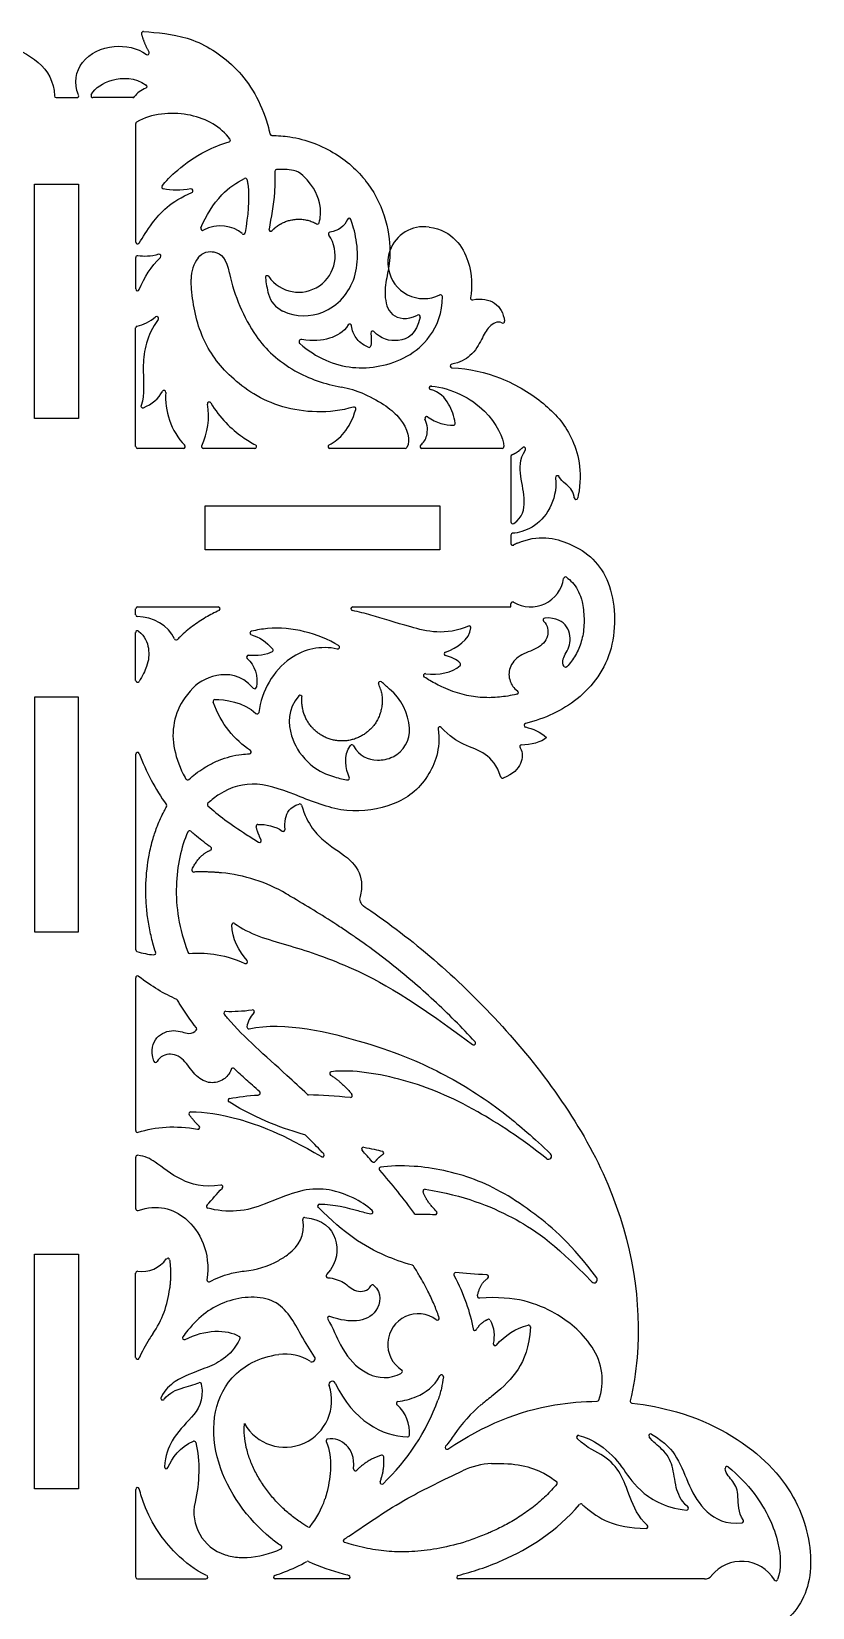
# Model space of a CAD drawing. Header units: millimetres. Extents: x -254 to 403, y -359 to 324.
# Drawn here: x 147.7 to 254.2, y -70.2 to 144.8 of the extents above; entities that cross this region are included whole.
import ezdxf

# ---------------------------------------------------------------- set-up
doc = ezdxf.new("R2010")
doc.units = ezdxf.units.MM
doc.header["$MEASUREMENT"] = 0
doc.layers.add('Layer 03', color=5, linetype='Continuous')

msp = doc.modelspace()

# ---------------------------------------------------------------- linework, layer by layer
at = {"layer": 'Layer 03'}
for p, q in [((151.04, 135.81), (153.87, 135.81)), ((161.51, 135.81), (156.04, 135.81)), ((161.88, 132.25), (161.88, 116.1)), ((148.07, 92), (148.07, 124)), ((148.07, 124), (154.07, 124)), ((154.07, 124), (154.07, 92)), ((161.88, 113.98), (161.88, 109.7)), ((161.88, 88.19), (161.88, 104.38)), ((202.2, 96.46), (202.22, 96.45)), ((154.07, 92), (148.07, 92)), ((168.39, 87.94), (162.13, 87.94)), ((178.13, 87.94), (171.11, 87.94)), ((198.66, 87.94), (188.39, 87.94)), ((211.89, 87.94), (200.93, 87.94)), ((213.09, 86.83), (213.09, 77.92)), ((171.38, 80.12), (203.38, 80.12)), ((171.38, 74.12), (171.38, 80.12)), ((203.38, 80.12), (203.38, 74.12)), ((221.73, 81.2), (221.71, 81.36)), ((222.29, 81.54), (222.22, 81.18)), ((213.09, 76.12), (213.09, 74.97)), ((203.38, 74.12), (171.38, 74.12)), ((213.09, 66.31), (213.09, 66.73)), ((161.88, 65.24), (161.88, 66.06)), ((162.13, 66.31), (173.15, 66.31)), ((191.51, 66.31), (213.09, 66.31)), ((161.88, 56.27), (161.88, 62.81)), ((154.07, 54), (148.07, 54)), ((148.07, 54), (148.07, 22)), ((154.07, 22), (154.07, 54)), ((191.6, 47.39), (191.61, 47.37)), ((161.88, 46.22), (161.88, 19.54)), ((148.07, 22), (154.07, 22)), ((161.88, 15.72), (161.88, -5.13)), ((161.88, -8.76), (161.88, -15.8)), ((148.07, -54), (148.07, -22)), ((148.07, -22), (154.07, -22)), ((154.07, -22), (154.07, -54)), ((161.88, -36.09), (161.88, -24.58)), ((154.07, -54), (148.07, -54)), ((161.88, -54.08), (161.88, -66.06)), ((162.13, -66.31), (171.47, -66.31)), ((190.91, -66.31), (180.94, -66.31)), ((239.52, -66.31), (205.94, -66.31))]:
    msp.add_line(p, q, dxfattribs=at)
for centre, radius, start, end in [((162.94, 144.57), 0.249, 85.0626, 194.6772), ((163.49, 141.89), 0.249, 233.3348, 28.4978), ((151.04, 136.05), 0.249, 181.0628, 270), ((153.87, 136.05), 0.249, 270, 24.7272), ((156.04, 136.05), 0.249, 150.4649, 270), ((161.51, 136.05), 0.249, 270, 331.851), ((163.19, 137.32), 0.249, 288.6894, 54.9835), ((162.13, 132.25), 0.249, 120.3821, 180), ((174.56, 129.99), 0.249, 286.1335, 37.7539), ((180.46, 130.87), 0.249, 192.6918, 270.2754), ((176.85, 124.54), 0.249, 9.8577, 116.2104), ((181.11, 125.74), 0.249, 94.063, 182.1075), ((182.94, 123.37), 2.53, 45.723, 78.9823), ((165.69, 123.58), 0.249, 145.4354, 257.5805), ((169.44, 123.09), 0.249, 293.3004, 99.7546), ((186.68, 118.8), 0.249, 240.8029, 343.4746), ((191.01, 119.1), 0.249, 20.8898, 159.0044), ((171.01, 117.93), 0.249, 157.2721, 299.3833), ((176.57, 117.42), 0.249, 227.063, 350.8662), ((184.13, 114.23), 4.98, 214.7355, 34.4433), ((180.32, 117.82), 0.249, 169.598, 316.7202), ((188.44, 117.19), 0.249, 99.6684, 214.4433), ((201.21, 113.28), 4.91, 81.6553, 160.6734), ((162.13, 116.1), 0.249, 180, 325.0243), ((162.13, 113.98), 0.249, 79.1601, 180), ((165.08, 114.18), 0.249, 314.1597, 106.4701), ((201.21, 113.28), 4.91, 160.6734, 189.8163), ((174.18, 111.11), 4.72, 142.8719, 180.7801), ((201.21, 113.28), 4.91, 189.8163, 296.207), ((162.13, 109.7), 0.249, 180, 337.3997), ((198.47, 116.98), 24.35, 192.2894, 214.2281), ((179.83, 111.26), 0.249, 34.7355, 186.3416), ((183.5, 109.95), 3.62, 195.1349, 244.3408), ((203.49, 108.65), 0.249, 0.4143, 116.207), ((207.82, 108.43), 0.249, 170.9122, 284.9709), ((164.75, 105.68), 0.249, 324.1952, 129.6761), ((200.46, 105.91), 0.249, 347.6909, 117.8521), ((162.13, 104.38), 0.249, 102.5078, 180), ((191.1, 104.66), 0.249, 4.9807, 147.2184), ((194.22, 103.71), 0.249, 41.9626, 187.5287), ((211.97, 105.27), 0.249, 240.3071, 8.3), ((184.49, 102.48), 0.319, 80.1169, 229.0974), ((193.72, 101.97), 0.249, 246.4363, 350.7716), ((205.06, 99.19), 0.249, 100.5623, 267.5714), ((165.75, 95.61), 0.249, 354.8208, 151.925), ((187.59, 83.13), 13.38, 66.127, 79.8001), ((202.17, 96.21), 0.249, 84.5751, 256.0076), ((162.84, 93.72), 0.249, 158.2832, 291.6922), ((171.91, 94.03), 0.249, 31.0572, 190.9039), ((191.69, 93.34), 0.249, 343.6523, 106.2179), ((201.59, 92.03), 0.249, 55.2054, 206.6354), ((205.25, 91.35), 0.249, 273.4451, 10.5133), ((162.13, 88.19), 0.249, 180, 270), ((168.39, 88.19), 0.249, 270, 44.6273), ((171.11, 88.19), 0.249, 153.6121, 270), ((178.13, 88.19), 0.249, 270, 63.504), ((188.39, 88.19), 0.249, 117.6934, 270), ((200.93, 88.19), 0.249, 131.484, 270), ((211.89, 88.19), 0.249, 270, 3.0913), ((198.66, 88.19), 0.249, 270, 330.3671), ((213.34, 86.83), 0.249, 112.5462, 180), ((214.85, 87.86), 0.249, 327.9101, 135.0589), ((219.44, 83.97), 0.249, 29.4105, 185.68), ((221.97, 81.23), 0.249, 186.6325, 349.3302), ((213.34, 77.92), 0.249, 180, 302.2102), ((213.34, 76.12), 0.249, 92.5281, 180), ((213.34, 74.97), 0.249, 180, 300.7776), ((215.79, 70.85), 4.54, 113.2927, 120.7776), ((215.79, 70.85), 4.54, 239.2224, 351.6843), ((220.54, 70.16), 0.249, 53.634, 171.6843), ((213.34, 66.73), 0.249, 59.2224, 180), ((162.13, 66.06), 0.249, 90, 180), ((162.13, 65.24), 0.249, 180, 268.9709), ((173.15, 66.06), 0.249, 294.5748, 90), ((191.51, 66.06), 0.249, 90, 257.967), ((217.72, 64.55), 0.249, 93.0096, 226.6793), ((162.13, 62.81), 0.249, 52.5663, 180), ((177.73, 62.75), 0.249, 103.8926, 254.2861), ((207.39, 63.47), 0.249, 353.8738, 113.8645), ((167.4, 62.05), 0.249, 202.7133, 315.7024), ((180.4, 60.4), 0.249, 300.261, 40.6587), ((187.66, 52.79), 7.97, 77.4369, 125.5503), ((189.45, 60.82), 0.249, 257.4369, 58.9426), ((177.26, 59.46), 0.249, 85.5786, 229.2367), ((189.09, 50.79), 10.44, 125.5503, 173.7836), ((204.23, 59.92), 0.249, 108.4607, 255.7075), ((205.98, 58.48), 0.249, 313.0125, 43.032), ((220.56, 58.33), 0.249, 211.678, 317.7219), ((162.13, 56.27), 0.249, 180, 327.9928), ((195.27, 55.91), 0.249, 47.2599, 202.2371), ((201.41, 56.96), 0.249, 83.5481, 236.8936), ((176, 48.76), 9.03, 145.2637, 192.0418), ((178.11, 55.4), 0.249, 220.9642, 349.2614), ((184.34, 54.02), 0.249, 354.814, 139.6518), ((187.66, 52.79), 7.97, 16.6146, 22.2371), ((191.55, 49.24), 7.7, 3.9446, 49.5835), ((213.86, 54.65), 0.249, 283.3816, 56.3932), ((172.69, 53.42), 0.249, 93.413, 199.8525), ((178.47, 51.95), 0.249, 225.2589, 353.7836), ((195.21, 49.49), 4.04, 296.2967, 3.9446), ((203.39, 49.71), 0.249, 42.4345, 188.0521), ((215.13, 50.17), 0.249, 103.8702, 257.3874), ((191.39, 47.26), 0.249, 29.859, 142.2906), ((214.55, 47.23), 0.249, 90.2185, 214.5503), ((162.13, 46.22), 0.249, 21.0687, 180), ((193.27, 58.22), 33.13, 201.0687, 214.8319), ((177.4, 46.52), 0.249, 272.024, 56.5005), ((190.59, 50.33), 7.34, 224.7721, 250.9541), ((190.81, 42.96), 0.249, 261.4784, 26.1264), ((211.94, 43.18), 0.249, 196.7614, 292.2196), ((168.96, 42.95), 0.249, 210.3381, 312.1032), ((165.88, 39.15), 0.249, 329.4803, 34.8319), ((171.92, 39.36), 0.249, 133.2314, 227.2354), ((184.28, 39.18), 0.249, 17.4, 106.5008), ((178.56, 36.39), 0.249, 92.7181, 195.0375), ((169.23, 35.52), 0.249, 48.5424, 155.7737), ((178.78, 34.44), 0.249, 238.679, 28.4298), ((182.03, 35.94), 0.249, 234.6373, 8.5188), ((171.98, 33.34), 0.249, 290.5975, 54.2026), ((169.79, 30.39), 0.249, 153.9198, 272.0057), ((171.62, 8.84), 21.28, 59.4875, 84.7153), ((193.61, 26.47), 1.16, 162.5214, 236.1156), ((175.24, 22.94), 0.249, 51.9828, 180.5512), ((162.13, 19.54), 0.249, 180, 251.2709), ((164.37, 19.1), 0.249, 265.4956, 17.9602), ((169.24, 19.29), 0.249, 201.0349, 273.6512), ((176.89, 17.9), 0.249, 246.2603, 39.6302), ((162.13, 15.72), 0.249, 52.5513, 180), ((167.38, 12.53), 0.249, 30.6555, 66.0186), ((174.18, 10.89), 0.249, 88.2531, 219.1122), ((177.83, 11.09), 0.249, 318.4935, 97.3177), ((169.97, 8.72), 0.249, 318.3372, 37.634), ((177.32, 9.01), 0.249, 174.3696, 281.9562), ((208.02, 6.81), 0.249, 233.3838, 42.7307), ((164.59, 4.41), 0.249, 197.1822, 330.8518), ((175.15, 3.14), 0.249, 46.9508, 161.5895), ((188.61, 2.65), 0.249, 96.5222, 237.5497), ((178.65, -0.03), 0.249, 273.4208, 47.9896), ((174.75, -1.02), 0.249, 102.0613, 238.5239), ((185.48, -0.01), 0.249, 226.3909, 267.7781), ((191.2, -0.36), 0.249, 265.5278, 38.9284), ((169.39, -2.82), 0.249, 90.1238, 215.9096), ((162.13, -5.13), 0.249, 180, 288.7551), ((170.37, -4.7), 0.249, 259.9819, 47.3544), ((184.92, -5.96), 0.249, 45.0382, 74.2264), ((162.13, -8.76), 0.249, 85.2085, 180), ((187.37, -8.48), 0.249, 239.4321, 43.616), ((192.96, -7.65), 0.249, 80.0475, 222.2197), ((195.48, -8.2), 0.249, 302.7513, 72.7814), ((218.21, -8.62), 0.429, 231.2028, 46.7864), ((194.35, -9.21), 0.249, 221.2826, 320.9667), ((195.35, -10.36), 0.249, 97.5222, 220.5857), ((173.54, -12.82), 0.249, 311.5946, 98.63), ((187.28, -23.64), 10.25, 47.6972, 65.2767), ((201.33, -13.39), 0.249, 80.5913, 198.6874), ((162.13, -15.8), 0.249, 180, 288.6486), ((171.79, -15.46), 0.249, 133.8421, 253.0887), ((184.92, -17.23), 0.249, 84.3997, 191.0811), ((186.95, -15.43), 0.249, 90.569, 225.5292), ((194.01, -16.24), 0.249, 258.24, 47.6972), ((200.11, -16.31), 0.249, 216.6276, 272.2393), ((202.77, -16.35), 0.249, 265.4803, 45.5923), ((162.72, -20.26), 4.11, 262.2023, 324.4216), ((166.27, -22.8), 0.249, 7.9201, 144.4216), ((175.49, -12.11), 12.26, 275.5936, 298.8533), ((199.58, -23.73), 0.249, 32.2105, 75.2039), ((162.13, -24.58), 0.249, 82.2023, 180), ((171.86, -25.53), 0.249, 171.9812, 297.0748), ((188.13, -24.96), 0.249, 138.7977, 265.5156), ((205.54, -24.75), 0.249, 84.1726, 207.405), ((209.81, -25.06), 0.249, 304.8695, 87.2918), ((224.45, -25.49), 0.429, 224.1135, 36.4542), ((152.86, -25.1), 13.76, 325.6354, 353.3706), ((194.2, -26.42), 0.249, 49.1064, 154.8011), ((208.77, -27.73), 0.249, 168.2677, 273.5598), ((188.31, -30.73), 0.249, 70.1319, 209.7576), ((200.44, -34.29), 4.16, 53.7462, 237.098), ((203.05, -30.74), 0.249, 233.7462, 17.546), ((208.17, -32.15), 0.249, 189.819, 328.5254), ((210.03, -31.12), 0.249, 33.6214, 115.2037), ((215.5, -31.92), 0.249, 356.3545, 102.9979), ((168.51, -33.41), 0.249, 143.5416, 296.7523), ((175.89, -33.44), 0.249, 333.2514, 58.2606), ((210.92, -34.22), 0.249, 168.6772, 318.6016), ((162.13, -36.09), 0.249, 180, 337.0261), ((182.26, -41.97), 6.36, 57.3354, 97.6182), ((185.93, -36.24), 0.449, 237.3354, 34.5256), ((217.54, -39.19), 8.01, 340.2264, 34.2063), ((198.05, -37.99), 0.249, 300.4005, 57.098), ((203.63, -38.71), 0.249, 352.5347, 151.1398), ((170.6, -39.76), 0.249, 9.7217, 115.7659), ((182.26, -41.97), 6.36, 209.6848, 18.6619), ((188.71, -39.79), 0.449, 25.7977, 198.6619), ((165.56, -41.64), 0.249, 152.7701, 319.6337), ((174.88, -31.53), 30.1, 313.6253, 339.8402), ((197.7, -42.36), 0.249, 97.8233, 231.2391), ((221.33, -57.31), 19.22, 129.7089, 146.2169), ((224.84, -41.82), 0.249, 270.5658, 340.2264), ((229.62, -42.06), 0.249, 166.6533, 263.5962), ((188.12, -47.46), 0.249, 99.2679, 201.4963), ((199.01, -46.69), 0.249, 268.4912, 357.9217), ((222.31, -46.98), 0.249, 79.3895, 226.2725), ((232.16, -46.76), 0.249, 58.7358, 215.9796), ((169.86, -47.76), 0.249, 13.713, 111.9686), ((195.48, -49.67), 0.249, 5.9689, 106.5902), ((204.35, -48.37), 0.249, 139.6786, 303.6222), ((166.06, -51.02), 0.249, 176.2807, 337.8559), ((191.88, -51.31), 0.249, 175.9002, 315.8543), ((210.94, -60.88), 10.33, 92.6208, 115.4979), ((242.58, -51.19), 0.249, 50.6878, 186.9269), ((195.48, -53.14), 0.249, 159.7679, 313.6253), ((219.17, -53.22), 0.249, 319.478, 52.5156), ((162.13, -54.08), 0.249, 15.0079, 180), ((175.9, -57.21), 6.07, 166.7579, 252.5854), ((177.07, -52.07), 11.15, 320.6652, 342.6594), ((222.65, -56.31), 0.249, 48.3573, 139.2968), ((237.07, -56.67), 0.249, 264.0287, 47.4134), ((185.51, -58.99), 0.249, 239.7829, 320.6652), ((231.53, -59.16), 0.249, 269.5422, 48.5873), ((244.6, -58.39), 0.249, 277.6737, 35.5599), ((177.07, -52.07), 11.15, 288.4431, 294.4466), ((181.58, -62), 0.249, 294.4466, 55.1639), ((190.46, -61.1), 0.249, 123.2655, 252.9128), ((185.38, -64.15), 0.249, 65.4676, 117.741), ((244.56, -69.14), 5.24, 31.1521, 141.0123), ((162.13, -66.06), 0.249, 180, 270), ((171.47, -66.06), 0.249, 270, 66.166), ((180.94, -66.06), 0.249, 107.725, 270), ((190.91, -66.06), 0.249, 270, 75.7405), ((205.94, -66.06), 0.249, 103.7106, 270), ((239.52, -65.06), 1.25, 270, 321.0123), ((249.25, -66.3), 0.249, 211.1521, 341.6251)]:
    msp.add_arc(centre, radius, start, end, dxfattribs=at)
for points, knots in [([(134.06, 142.38), (137.77, 144.07), (144.02, 143.84), (150.72, 139.96), (150.79, 136.05)], [30571.443216, 30571.443216, 30571.443216, 30571.443216, 30582.272309, 30593.895984, 30593.895984, 30593.895984, 30593.895984]), ([(162.96, 144.82), (164.8, 144.66), (168.94, 144.41), (175.18, 140.87), (178.89, 135.69), (180.03, 131.64), (180.21, 130.81)], [30617.467352, 30617.467352, 30617.467352, 30617.467352, 30626.37331, 30635.362909, 30644.352508, 30646.558765, 30646.558765, 30646.558765, 30646.558765]), ([(154.1, 136.16), (153.36, 137.76), (154.12, 141.19), (158.63, 143.26), (162.11, 142.61), (163.34, 141.69)], [30597.62704, 30597.62704, 30597.62704, 30597.62704, 30602.882287, 30608.524328, 30613.539683, 30613.539683, 30613.539683, 30613.539683]), ([(155.82, 136.18), (156.39, 137.18), (158.47, 138.51), (161.76, 138.62), (163.33, 137.52)], [209.329937, 209.329937, 209.329937, 209.329937, 213.875609, 218.749493, 218.749493, 218.749493, 218.749493]), ([(174.75, 130.15), (174.68, 130.24), (173.23, 132.04), (169.38, 134.04), (164.04, 133.66), (162.01, 132.46)], [678.393758, 678.393758, 678.393758, 678.393758, 678.778812, 686.292058, 693.65592, 693.65592, 693.65592, 693.65592]), ([(165.48, 123.72), (165.94, 124.39), (167.55, 126.01), (170.84, 128.38), (173.47, 129.42), (174.63, 129.75)], [665.838672, 665.838672, 665.838672, 665.838672, 669.981825, 674.760733, 677.906722, 677.906722, 677.906722, 677.906722]), ([(180.46, 130.62), (181.27, 130.62), (184.33, 130.43), (189.52, 128.39), (193.9, 124.2), (196.34, 119.01), (196.73, 113.98), (196.18, 111.59), (195.74, 108.89), (196.42, 105.87), (198.91, 105.38), (200.34, 106.13)], [30646.897287, 30646.897287, 30646.897287, 30646.897287, 30648.673791, 30653.452698, 30658.231606, 30663.010513, 30667.789421, 30672.568329, 30677.347236, 30682.126144, 30686.755097, 30686.755097, 30686.755097, 30686.755097]), ([(170.78, 118.03), (171.48, 119.71), (173.24, 122.58), (175.65, 124.23), (176.74, 124.77)], [220.194831, 220.194831, 220.194831, 220.194831, 225.700039, 230.068555, 230.068555, 230.068555, 230.068555]), ([(180.86, 125.73), (180.9, 124.77), (180.86, 121.98), (180.37, 119.46), (180.08, 117.86)], [282.10116, 282.10116, 282.10116, 282.10116, 284.534442, 289.239998, 289.239998, 289.239998, 289.239998]), ([(186.92, 118.72), (187.12, 119.41), (187.24, 121.25), (186.37, 123.55), (184.7, 125.18)], [269.703672, 269.703672, 269.703672, 269.703672, 272.6843, 276.939562, 276.939562, 276.939562, 276.939562]), ([(162.34, 115.95), (162.9, 116.76), (164.12, 118.98), (166.7, 121.64), (169.54, 122.87)], [710.766124, 710.766124, 710.766124, 710.766124, 715.003757, 720.888612, 720.888612, 720.888612, 720.888612]), ([(177.09, 124.59), (177.12, 124.41), (177.5, 121.98), (177.18, 119.67), (176.81, 117.38)], [230.532607, 230.532607, 230.532607, 230.532607, 231.112908, 238.476078, 238.476078, 238.476078, 238.476078]), ([(181.93, 106.69), (183.79, 105.8), (188.27, 105.98), (192.62, 110.95), (192.15, 116.47), (191.38, 118.81), (191.24, 119.19)], [555.307268, 555.307268, 555.307268, 555.307268, 561.03102, 568.312992, 575.594964, 577.076792, 577.076792, 577.076792, 577.076792]), ([(201.93, 118.14), (205.18, 117.66), (207.85, 113.38), (207.82, 110), (207.57, 108.47)], [30760.171989, 30760.171989, 30760.171989, 30760.171989, 30766.559819, 30772.557857, 30772.557857, 30772.557857, 30772.557857]), ([(170.41, 113.96), (171.05, 114.75), (173.2, 115.06), (174.26, 113.72), (174.67, 111.84), (174.67, 111.8)], [1242.358255, 1242.358255, 1242.358255, 1242.358255, 1245.460082, 1250.261146, 1250.358227, 1250.358227, 1250.358227, 1250.358227]), ([(191.62, 93.58), (188.27, 92.61), (181.17, 93.01), (174.46, 97.59), (170.68, 102.79), (169.59, 107.87), (169.46, 110.58), (169.46, 111.04)], [1208.907125, 1208.907125, 1208.907125, 1208.907125, 1215.890811, 1223.172783, 1230.454755, 1237.736727, 1239.223091, 1239.223091, 1239.223091, 1239.223091]), ([(184.28, 102.24), (185.37, 101.29), (188.94, 99.03), (195.18, 98.47), (201.82, 101.61), (203.76, 106.48), (203.74, 108.65)], [30713.201845, 30713.201845, 30713.201845, 30713.201845, 30717.814877, 30726.804476, 30735.794075, 30741.193226, 30741.193226, 30741.193226, 30741.193226]), ([(207.88, 108.19), (209.06, 108.5), (211.29, 107.95), (212.06, 106.41), (212.22, 105.3)], [30773.055532, 30773.055532, 30773.055532, 30773.055532, 30776.073025, 30779.402418, 30779.402418, 30779.402418, 30779.402418]), ([(164.95, 105.54), (163.36, 103.33), (162.56, 98.87), (163.2, 95.28), (162.61, 93.81)], [822.423349, 822.423349, 822.423349, 822.423349, 828.509222, 835.299008, 835.299008, 835.299008, 835.299008]), ([(200.7, 105.86), (200.2, 103.56), (197.99, 102.16), (195.31, 102.87), (194.4, 103.88)], [30687.323032, 30687.323032, 30687.323032, 30687.323032, 30692.373952, 30696.788835, 30696.788835, 30696.788835, 30696.788835]), ([(211.85, 105.05), (211.28, 105.38), (209.92, 104.59), (209.16, 102.92), (207.91, 100.63), (206.12, 99.64), (205.01, 99.44)], [30779.960893, 30779.960893, 30779.960893, 30779.960893, 30782.576488, 30785.359983, 30788.143478, 30790.327898, 30790.327898, 30790.327898, 30790.327898]), ([(178.33, 103.29), (179.6, 101.43), (182.93, 98.39), (187.7, 96.7), (189.96, 96.3)], [1259.719533, 1259.719533, 1259.719533, 1259.719533, 1266.894059, 1273.005645, 1273.005645, 1273.005645, 1273.005645]), ([(190.89, 104.8), (190.24, 103.8), (188.46, 102.75), (186.09, 102.52), (184.54, 102.79)], [30704.700975, 30704.700975, 30704.700975, 30704.700975, 30708.492927, 30712.369911, 30712.369911, 30712.369911, 30712.369911]), ([(193.62, 101.74), (192.81, 102.09), (191.85, 102.96), (191.41, 103.99), (191.34, 104.68)], [30699.791715, 30699.791715, 30699.791715, 30699.791715, 30701.955553, 30704.080346, 30704.080346, 30704.080346, 30704.080346]), ([(205.05, 98.94), (207.38, 98.85), (212.34, 97.64), (217.86, 94.14), (221.61, 89.99), (222.92, 84.88), (222.29, 81.54)], [30791.056613, 30791.056613, 30791.056613, 30791.056613, 30797.360468, 30804.712152, 30812.063837, 30819.415521, 30819.415521, 30819.415521, 30819.415521]), ([(193, 95.37), (195.47, 94.27), (198.67, 91.95), (199.46, 89.08), (198.88, 88.07)], [1276.21046, 1276.21046, 1276.21046, 1276.21046, 1281.568477, 1287.880612, 1287.880612, 1287.880612, 1287.880612]), ([(205.49, 91.39), (205.32, 92.34), (204.79, 94.07), (203.36, 95.66), (202.11, 95.97)], [495.115779, 495.115779, 495.115779, 495.115779, 498.16467, 501.372702, 501.372702, 501.372702, 501.372702]), ([(202.22, 96.45), (204.98, 96.19), (210.15, 93.53), (212.07, 89.35), (212.13, 88.2)], [502.132906, 502.132906, 502.132906, 502.132906, 507.072104, 511.638104, 511.638104, 511.638104, 511.638104]), ([(172.13, 94.15), (173.37, 92.09), (175.58, 89.96), (177.65, 88.71), (178.24, 88.41)], [281.480942, 281.480942, 281.480942, 281.480942, 287.563266, 290.017671, 290.017671, 290.017671, 290.017671]), ([(200.77, 88.38), (201.17, 88.73), (201.75, 89.58), (201.76, 91.12), (201.36, 91.91)], [485.886539, 485.886539, 485.886539, 485.886539, 487.928666, 490.111272, 490.111272, 490.111272, 490.111272]), ([(213.47, 77.71), (214.73, 78.5), (215.16, 80.88), (214.34, 84.03), (214.24, 86.41), (215.06, 87.73)], [-809.29626, -809.29626, -809.29626, -809.29626, -805.606689, -801.57049, -797.778875, -797.778875, -797.778875, -797.778875]), ([(219.19, 83.94), (219.36, 82.23), (218.48, 79.39), (216.22, 77.01), (214.08, 76.4), (213.33, 76.37)], [30824.856513, 30824.856513, 30824.856513, 30824.856513, 30828.413706, 30832.39394, 30835.977375, 30835.977375, 30835.977375, 30835.977375]), ([(221.71, 81.36), (221.6, 82.26), (220.62, 83.01), (219.88, 83.68), (219.65, 84.09)], [30820.520664, 30820.520664, 30820.520664, 30820.520664, 30822.653469, 30824.174659, 30824.174659, 30824.174659, 30824.174659]), ([(214, 75.02), (216.77, 76.22), (222.16, 75.13), (227.17, 70.49), (227.7, 60.09), (222.62, 53.29), (217.7, 51.06), (215.07, 50.41)], [30838.638623, 30838.638623, 30838.638623, 30838.638623, 30849.109419, 30862.638291, 30876.167163, 30889.696036, 30902.641821, 30902.641821, 30902.641821, 30902.641821]), ([(220.68, 70.36), (221.22, 69.96), (222, 69.17), (222.6, 67.77), (222.79, 67.12), (222.97, 66.2), (223.08, 65.04), (223.08, 63.84), (222.96, 62.68), (222.72, 61.61), (222.37, 60.63), (221.92, 59.73), (221.38, 58.9), (220.96, 58.4), (220.74, 58.16)], [1657.954709, 1657.954709, 1657.954709, 1657.954709, 1662.292228, 1664.236942, 1664.737151, 1665.843176, 1667.034865, 1668.253316, 1669.442341, 1670.540335, 1671.564004, 1672.566392, 1673.570807, 1674.538267, 1674.538267, 1674.538267, 1674.538267]), ([(173.26, 65.83), (172.64, 65.55), (171.39, 64.9), (169.62, 63.72), (168.36, 62.65), (167.72, 62.01), (167.58, 61.88)], [405.11396, 405.11396, 405.11396, 405.11396, 407.156436, 409.354081, 411.524139, 412.096227, 412.096227, 412.096227, 412.096227]), ([(207.29, 63.69), (204.2, 62.33), (198.8, 63.66), (194.77, 65.02), (192.34, 65.63), (191.45, 65.81)], [1608.729523, 1608.729523, 1608.729523, 1608.729523, 1615.10314, 1621.720622, 1625.12921, 1625.12921, 1625.12921, 1625.12921]), ([(220.35, 58.19), (220.18, 58.47), (220, 59.29), (221.38, 60.96), (221.11, 63.81), (219.28, 64.88), (217.71, 64.8)], [1675.00097, 1675.00097, 1675.00097, 1675.00097, 1676.881727, 1679.373662, 1681.865597, 1684.319935, 1684.319935, 1684.319935, 1684.319935]), ([(162.28, 63.01), (163.17, 62.33), (163.84, 60.46), (163.58, 58.42), (162.82, 56.9), (162.34, 56.14)], [159.28455, 159.28455, 159.28455, 159.28455, 161.978734, 165.042524, 167.406442, 167.406442, 167.406442, 167.406442]), ([(189.58, 61.03), (186.79, 62.71), (182.46, 63.86), (178.39, 63.17), (177.67, 62.99)], [1338.344338, 1338.344338, 1338.344338, 1338.344338, 1351.591005, 1354.517453, 1354.517453, 1354.517453, 1354.517453]), ([(217.55, 64.37), (218.14, 63.82), (218.37, 62.1), (216.77, 60.54), (214.13, 59.82), (212.74, 58.03), (212.8, 56.3), (213.45, 55.22), (214, 54.86)], [1565.577788, 1565.577788, 1565.577788, 1565.577788, 1567.793837, 1570.25637, 1572.718904, 1575.181438, 1577.643971, 1579.54992, 1579.54992, 1579.54992, 1579.54992]), ([(177.93, 55.24), (176.27, 57.15), (172.41, 57.3), (170.01, 55.76), (168.82, 54.24), (168.59, 53.9)], [1368.503003, 1368.503003, 1368.503003, 1368.503003, 1373.639572, 1379.097347, 1380.468477, 1380.468477, 1380.468477, 1380.468477]), ([(213.92, 54.41), (213.8, 54.38), (213.29, 54.27), (212.03, 54.03), (210.46, 53.9), (208.89, 53.96), (207.66, 54.11), (206.42, 54.38), (205.15, 54.78), (203.66, 55.38), (202.37, 56.06), (201.52, 56.58), (201.27, 56.75)], [1580.130293, 1580.130293, 1580.130293, 1580.130293, 1580.486912, 1581.722663, 1583.981056, 1585.21028, 1586.450151, 1587.712868, 1589.045675, 1590.446065, 1592.54342, 1593.445033, 1593.445033, 1593.445033, 1593.445033]), ([(184.15, 54.19), (182.55, 52.31), (182.77, 48.67), (184.2, 46.36), (185.38, 45.16)], [885.945215, 885.945215, 885.945215, 885.945215, 892.02431, 897.099435, 897.099435, 897.099435, 897.099435]), ([(203.15, 49.68), (203.54, 46.92), (201.71, 42.21), (197.37, 39.06), (190.63, 37.93), (184.28, 40.44), (178.35, 42.73), (174.32, 41.61), (172.24, 40), (171.75, 39.54)], [30929.504299, 30929.504299, 30929.504299, 30929.504299, 30937.174035, 30946.786922, 30956.39981, 30966.012697, 30975.625585, 30985.238472, 30988.423447, 30988.423447, 30988.423447, 30988.423447]), ([(211.7, 43.1), (211.23, 44.67), (209.6, 46.58), (206.89, 47.28), (204.69, 48.66), (203.58, 49.88)], [30917.224419, 30917.224419, 30917.224419, 30917.224419, 30921.169927, 30925.329586, 30928.868922, 30928.868922, 30928.868922, 30928.868922]), ([(191.61, 47.37), (192.43, 45.95), (194.05, 45.17), (196.28, 45.52), (196.99, 45.87)], [908.968877, 908.968877, 908.968877, 908.968877, 913.975619, 916.397249, 916.397249, 916.397249, 916.397249]), ([(167.18, 46.88), (167.46, 45.55), (167.97, 44.18), (168.71, 42.89), (168.75, 42.83)], [1387.866539, 1387.866539, 1387.866539, 1387.866539, 1394.106319, 1394.456385, 1394.456385, 1394.456385, 1394.456385]), ([(169.13, 42.77), (169.43, 43.04), (170.09, 43.59), (171.02, 44.23), (172.09, 44.87), (173.27, 45.43), (174.77, 45.93), (176.16, 46.19), (177.05, 46.26), (177.41, 46.28)], [1394.900419, 1394.900419, 1394.900419, 1394.900419, 1396.112238, 1397.508037, 1398.291252, 1399.862996, 1401.445578, 1403.040705, 1404.119147, 1404.119147, 1404.119147, 1404.119147]), ([(214.34, 47.08), (214.78, 46.44), (214.61, 44.72), (213.42, 43.51), (212.04, 42.95)], [30910.860949, 30910.860949, 30910.860949, 30910.860949, 30913.608848, 30916.807905, 30916.807905, 30916.807905, 30916.807905]), ([(188.19, 43.4), (188.38, 43.33), (188.9, 43.16), (189.72, 42.92), (190.39, 42.78), (190.74, 42.72), (190.78, 42.72)], [900.465034, 900.465034, 900.465034, 900.465034, 901.063929, 902.100066, 903.033784, 903.149245, 903.149245, 903.149245, 903.149245]), ([(164.61, 19.17), (164.48, 19.59), (164.15, 20.69), (163.73, 22.49), (163.41, 24.55), (163.26, 26.59), (163.26, 29.23), (163.56, 31.95), (164.18, 34.57), (164.86, 36.57), (165.51, 38), (165.98, 38.83), (166.09, 39.03)], [707.417048, 707.417048, 707.417048, 707.417048, 708.726872, 710.879237, 712.975181, 715.020586, 717.020456, 720.915481, 723.251432, 725.109345, 727.290589, 727.976077, 727.976077, 727.976077, 727.976077]), ([(171.75, 39.17), (173.1, 37.93), (175.22, 36.36), (178.07, 34.59), (178.65, 34.23)], [30988.833616, 30988.833616, 30988.833616, 30988.833616, 30995.524811, 30997.151243, 30997.151243, 30997.151243, 30997.151243]), ([(182.28, 35.98), (182.21, 36.43), (182.25, 37.68), (182.86, 39.03), (184.21, 39.42)], [31004.316618, 31004.316618, 31004.316618, 31004.316618, 31006.100219, 31008.840899, 31008.840899, 31008.840899, 31008.840899]), ([(184.51, 39.26), (185.37, 36.54), (187.71, 33.99), (191.5, 31.89), (192.88, 29.32), (192.68, 27.37), (192.51, 26.82)], [31009.229674, 31009.229674, 31009.229674, 31009.229674, 31013.316088, 31017.514874, 31021.71366, 31024.32415, 31024.32415, 31024.32415, 31024.32415]), ([(169, 35.62), (168.07, 33.54), (166.93, 28.24), (167.8, 22.36), (169, 19.22), (169.01, 19.2)], [1666.01946, 1666.01946, 1666.01946, 1666.01946, 1675.082306, 1684.695195, 1684.766809, 1684.766809, 1684.766809, 1684.766809]), ([(172.13, 33.54), (172.06, 33.59), (171.32, 34.12), (170.4, 34.84), (169.58, 35.54), (169.4, 35.7)], [1662.050051, 1662.050051, 1662.050051, 1662.050051, 1662.299805, 1664.80149, 1665.551575, 1665.551575, 1665.551575, 1665.551575]), ([(208.2, 6.98), (206.4, 8.93), (202.65, 12.7), (197.63, 16.98), (193.98, 19.75), (192.21, 21), (190.96, 21.85), (189.21, 23.03), (186.6, 24.68), (184.16, 26.15), (182.77, 26.97), (182.42, 27.17)], [1737.86598, 1737.86598, 1737.86598, 1737.86598, 1745.85209, 1753.864141, 1757.726678, 1759.651275, 1760.384376, 1762.279154, 1766.020726, 1769.668856, 1770.875369, 1770.875369, 1770.875369, 1770.875369]), ([(192.97, 25.51), (193.3, 25.29), (199.85, 20.84), (212.28, 10.15), (228.35, -11.98), (231.31, -30.99), (229.82, -40.12), (229.38, -42)], [31025.819105, 31025.819105, 31025.819105, 31025.819105, 31026.539556, 31040.068426, 31053.597296, 31067.126166, 31070.8688, 31070.8688, 31070.8688, 31070.8688]), ([(175.39, 23.14), (177.26, 21.68), (182.88, 20.15), (189.89, 17.89), (198.16, 13.83), (207.87, 6.61)], [1698.688752, 1698.688752, 1698.688752, 1698.688752, 1711.196975, 1724.585639, 1737.127065, 1737.127065, 1737.127065, 1737.127065]), ([(170.16, 8.87), (169.36, 9.92), (168.49, 11.17), (167.7, 12.48), (167.59, 12.66)], [1524.752479, 1524.752479, 1524.752479, 1524.752479, 1528.731266, 1529.347362, 1529.347362, 1529.347362, 1529.347362]), ([(185.31, -0.2), (184.37, 0.7), (180.33, 4.46), (176.59, 7.6), (174.13, 10.55), (173.99, 10.73)], [1520.431147, 1520.431147, 1520.431147, 1520.431147, 1523.309134, 1532.922022, 1533.5262, 1533.5262, 1533.5262, 1533.5262]), ([(177.37, 8.77), (182.22, 9.8), (194.69, 6.76), (204.35, 2.62), (211.65, -2.13), (216.17, -6.11), (218.51, -8.31)], [1540.689585, 1540.689585, 1540.689585, 1540.689585, 1553.474619, 1566.531233, 1579.587847, 1588.331738, 1588.331738, 1588.331738, 1588.331738]), ([(164.35, 4.34), (163.89, 5.83), (164.48, 7.87), (167.18, 8.83), (169.16, 7.89), (169.92, 8.29), (170.15, 8.55)], [1514.976318, 1514.976318, 1514.976318, 1514.976318, 1517.430656, 1519.922592, 1522.414527, 1524.406482, 1524.406482, 1524.406482, 1524.406482]), ([(174.92, 3.22), (174.7, 2.57), (173.81, 1.66), (172.13, 1.17), (170.05, 2.09), (168.71, 4.46), (166.81, 5.64), (165.2, 4.99), (164.81, 4.29)], [1500.373042, 1500.373042, 1500.373042, 1500.373042, 1502.32689, 1504.789424, 1507.251958, 1509.714492, 1512.177026, 1514.393074, 1514.393074, 1514.393074, 1514.393074]), ([(178.81, 0.15), (178.48, 0.45), (177.58, 1.26), (176.41, 2.31), (175.59, 3.07), (175.32, 3.32)], [1495.138332, 1495.138332, 1495.138332, 1495.138332, 1496.492223, 1498.768147, 1499.872837, 1499.872837, 1499.872837, 1499.872837]), ([(217.95, -8.95), (214.43, -6.13), (207.14, -1.46), (199.17, 1.93), (191.51, 3.23), (188.59, 2.9)], [1476.331462, 1476.331462, 1476.331462, 1476.331462, 1485.903712, 1498.656089, 1510.439891, 1510.439891, 1510.439891, 1510.439891]), ([(169.38, -2.57), (171.37, -2.57), (175.21, -3.11), (181.86, -5.51), (187.25, -8.69)], [1569.714258, 1569.714258, 1569.714258, 1569.714258, 1579.713012, 1589.591463, 1589.591463, 1589.591463, 1589.591463]), ([(187.55, -8.31), (187.39, -8.14), (186.58, -7.29), (185.76, -6.45), (185.09, -5.79)], [1590.307851, 1590.307851, 1590.307851, 1590.307851, 1591.00787, 1593.84305, 1593.84305, 1593.84305, 1593.84305]), ([(173.51, -12.57), (171.07, -12.94), (167.67, -11.93), (164.73, -9.48), (163.22, -8.6), (162.15, -8.51)], [2548.914655, 2548.914655, 2548.914655, 2548.914655, 2553.510198, 2558.762632, 2562.392291, 2562.392291, 2562.392291, 2562.392291]), ([(224.8, -25.23), (221.45, -20.69), (215.61, -15.62), (208.31, -11.35), (200.33, -9.78), (196.47, -9.96), (195.31, -10.11)], [1027.089936, 1027.089936, 1027.089936, 1027.089936, 1035.471766, 1045.538748, 1055.605731, 1062.775823, 1062.775823, 1062.775823, 1062.775823]), ([(191.56, -14.33), (189.63, -13.44), (186.94, -12.93), (183.96, -13.32), (179.38, -15.25), (176.05, -16.34), (172.9, -16.06), (171.71, -15.7)], [2522.256928, 2522.256928, 2522.256928, 2522.256928, 2525.807467, 2530.610852, 2535.414236, 2540.21762, 2544.510195, 2544.510195, 2544.510195, 2544.510195]), ([(201.37, -13.14), (206.86, -14.05), (212.88, -16.44), (218.71, -20.18), (224.15, -25.78)], [996.435215, 996.435215, 996.435215, 996.435215, 1012.208559, 1025.79524, 1025.79524, 1025.79524, 1025.79524]), ([(162.21, -16.04), (164.87, -15.14), (169.5, -16.42), (172.14, -21.74), (171.61, -25.5)], [2570.351922, 2570.351922, 2570.351922, 2570.351922, 2578.933437, 2589.185301, 2589.185301, 2589.185301, 2589.185301]), ([(184.95, -16.99), (187.49, -17.24), (189.66, -19.61), (189.48, -23.03), (187.94, -24.79)], [2607.870663, 2607.870663, 2607.870663, 2607.870663, 2613.634887, 2619.228272, 2619.228272, 2619.228272, 2619.228272]), ([(199.65, -23.49), (198.25, -23.12), (193.87, -21.51), (190.47, -19.24), (186.77, -15.6)], [2686.027947, 2686.027947, 2686.027947, 2686.027947, 2690.861249, 2704.11523, 2704.11523, 2704.11523, 2704.11523]), ([(186.95, -15.18), (189.02, -15.16), (191.5, -15.87), (193.39, -16.37), (193.96, -16.49)], [2510.780714, 2510.780714, 2510.780714, 2510.780714, 2516.135353, 2518.448265, 2518.448265, 2518.448265, 2518.448265]), ([(181.4, -22.84), (181.86, -22.59), (183.75, -21.43), (185.1, -19.42), (184.68, -17.28)], [2600.443976, 2600.443976, 2600.443976, 2600.443976, 2602.147352, 2607.405178, 2607.405178, 2607.405178, 2607.405178]), ([(203.28, -30.67), (203.27, -30.62), (203.16, -30.29), (202.95, -29.68), (202.48, -28.51), (201.72, -26.89), (200.75, -25.15), (200.06, -24.03), (199.8, -23.6)], [2677.908159, 2677.908159, 2677.908159, 2677.908159, 2678.056769, 2678.936407, 2679.864157, 2681.861571, 2684.318189, 2685.840353, 2685.840353, 2685.840353, 2685.840353]), ([(171.97, -25.75), (172.87, -25.29), (174.43, -24.67), (176.02, -24.37), (176.68, -24.31)], [2589.731125, 2589.731125, 2589.731125, 2589.731125, 2593.092823, 2595.447866, 2595.447866, 2595.447866, 2595.447866]), ([(188.11, -25.21), (188.91, -25.27), (190.6, -25.84), (191.63, -27.25), (193.6, -27.1), (193.97, -26.31)], [2619.781183, 2619.781183, 2619.781183, 2619.781183, 2622.0353, 2624.79227, 2627.264665, 2627.264665, 2627.264665, 2627.264665]), ([(205.32, -24.87), (205.98, -26.15), (207.1, -28.64), (207.72, -31.02), (207.92, -32.19)], [1228.058397, 1228.058397, 1228.058397, 1228.058397, 1231.496278, 1234.8512, 1234.8512, 1234.8512, 1234.8512]), ([(186.3, -35.99), (185.66, -35.05), (184.08, -32.42), (181.5, -27.44), (173.88, -27.9), (170.32, -30.68), (168.54, -32.95), (168.31, -33.26)], [2019.424925, 2019.424925, 2019.424925, 2019.424925, 2024.559015, 2033.277028, 2041.99504, 2050.713053, 2052.01907, 2052.01907, 2052.01907, 2052.01907]), ([(194.36, -26.23), (195.62, -27.32), (194.87, -30.29), (192.34, -31.29), (189.9, -31.04), (188.39, -30.5)], [2627.725845, 2627.725845, 2627.725845, 2627.725845, 2631.720476, 2635.990154, 2639.720881, 2639.720881, 2639.720881, 2639.720881]), ([(224.16, -34.69), (222.63, -32.43), (218.66, -29.38), (213.78, -27.67), (208.78, -27.98)], [1291.722252, 1291.722252, 1291.722252, 1291.722252, 1299.659521, 1310.516513, 1310.516513, 1310.516513, 1310.516513]), ([(188.09, -30.85), (188.81, -32.11), (190, -35.11), (192.45, -38.08), (195.76, -39.22), (197.77, -38.44), (198.17, -38.21)], [2640.330114, 2640.330114, 2640.330114, 2640.330114, 2645.756917, 2653.576545, 2661.396173, 2663.415511, 2663.415511, 2663.415511, 2663.415511]), ([(215.75, -31.93), (215.57, -34.75), (214.21, -38.1), (211.77, -40.37), (209.62, -42.06), (209.06, -42.53)], [1247.776065, 1247.776065, 1247.776065, 1247.776065, 1253.563189, 1259.568517, 1261.642311, 1261.642311, 1261.642311, 1261.642311]), ([(164.21, -32.87), (164.05, -33.11), (163.31, -34.22), (162.73, -35.31), (162.36, -36.19)], [493.550009, 493.550009, 493.550009, 493.550009, 494.511714, 498.020745, 498.020745, 498.020745, 498.020745]), ([(176.11, -33.56), (174.83, -36.09), (170.97, -37.8), (167.57, -38.88), (165.88, -40.49), (165.34, -41.53)], [2061.333947, 2061.333947, 2061.333947, 2061.333947, 2066.769466, 2072.344655, 2076.000973, 2076.000973, 2076.000973, 2076.000973]), ([(181.73, -61.8), (181.25, -61.46), (177.61, -58.72), (171.68, -50.76), (172.51, -39.46), (178.72, -36.03), (181.42, -35.67)], [2129.033867, 2129.033867, 2129.033867, 2129.033867, 2131.051966, 2144.580837, 2158.109708, 2165.51817, 2165.51817, 2165.51817, 2165.51817]), ([(197.67, -42.11), (198.53, -41.99), (200.72, -41.42), (202.58, -40.09), (203.41, -38.59)], [1487.032018, 1487.032018, 1487.032018, 1487.032018, 1490.006782, 1494.631272, 1494.631272, 1494.631272, 1494.631272]), ([(165.75, -41.8), (166.6, -40.81), (168.31, -40.19), (169.86, -39.84), (170.49, -39.54)], [2076.729052, 2076.729052, 2076.729052, 2076.729052, 2079.523042, 2082.966868, 2082.966868, 2082.966868, 2082.966868]), ([(170.84, -39.72), (171.25, -42.07), (169.47, -44.45), (166.89, -46.87), (165.91, -49.49), (165.81, -51)], [2083.429573, 2083.429573, 2083.429573, 2083.429573, 2088.406389, 2093.617382, 2097.412268, 2097.412268, 2097.412268, 2097.412268]), ([(203.87, -38.74), (203.8, -39.27), (203.67, -40.08), (203.4, -41.13), (203.23, -41.65), (203.14, -41.91)], [1495.323318, 1495.323318, 1495.323318, 1495.323318, 1496.929002, 1497.774572, 1498.592896, 1498.592896, 1498.592896, 1498.592896]), ([(204.49, -48.58), (209.46, -45.27), (215.96, -42.67), (222.92, -42.09), (224.85, -42.07)], [1269.238553, 1269.238553, 1269.238553, 1269.238553, 1279.783924, 1283.84343, 1283.84343, 1283.84343, 1283.84343]), ([(229.59, -42.31), (231.7, -42.55), (239.13, -44.02), (248.96, -49.95), (254.12, -59.12), (254.31, -68.46), (249.54, -73.46), (245.85, -74.44), (244.32, -74.37)], [31071.291794, 31071.291794, 31071.291794, 31071.291794, 31075.875432, 31087.892911, 31099.91039, 31111.927869, 31123.945348, 31132.460453, 31132.460453, 31132.460453, 31132.460453]), ([(185.38, -59.2), (185.02, -58.99), (184.19, -58.47), (182.93, -57.53), (181.63, -56.35), (180.4, -55.02), (179.3, -53.56), (178.35, -52.01), (177.59, -50.4), (177.05, -48.78), (176.74, -47.18), (176.68, -45.95), (176.72, -45.28), (176.74, -45.12)], [1542.543628, 1542.543628, 1542.543628, 1542.543628, 1543.803784, 1545.495103, 1547.258719, 1549.08944, 1550.940725, 1552.775135, 1554.561115, 1556.277608, 1557.924533, 1559.461719, 1559.955604, 1559.955604, 1559.955604, 1559.955604]), ([(191.63, -51.29), (191.75, -49.66), (190.83, -47.76), (189.07, -47.06), (188.08, -47.22)], [1521.975948, 1521.975948, 1521.975948, 1521.975948, 1525.417669, 1529.004929, 1529.004929, 1529.004929, 1529.004929]), ([(231.69, -58.98), (230.47, -57.9), (229.13, -54.69), (228.21, -51.94), (226.12, -49.42), (223.57, -48.53), (222.14, -47.16)], [2279.044978, 2279.044978, 2279.044978, 2279.044978, 2282.687383, 2286.845159, 2291.002935, 2294.773586, 2294.773586, 2294.773586, 2294.773586]), ([(222.36, -46.74), (223.17, -46.89), (225.72, -48.08), (228.43, -51.04), (229.99, -53.93), (233.91, -56.59), (237.04, -56.91)], [2295.414484, 2295.414484, 2295.414484, 2295.414484, 2299.164454, 2304.098126, 2309.031797, 2313.596364, 2313.596364, 2313.596364, 2313.596364]), ([(237.23, -56.48), (236.22, -55.55), (235.48, -53.69), (235.27, -50.8), (234.11, -48.78), (232.47, -47.61), (231.96, -46.91)], [2314.221998, 2314.221998, 2314.221998, 2314.221998, 2317.073307, 2320.415778, 2323.75825, 2326.244649, 2326.244649, 2326.244649, 2326.244649]), ([(232.29, -46.55), (234.22, -47.72), (236.01, -49.78), (237.34, -53.65), (239.41, -57.25), (242.42, -58.94), (244.63, -58.64)], [2326.930755, 2326.930755, 2326.930755, 2326.930755, 2331.44893, 2336.530539, 2341.612147, 2346.388587, 2346.388587, 2346.388587, 2346.388587]), ([(187.89, -47.56), (188.8, -49.87), (188.47, -52.71), (187.82, -55.06), (187.72, -55.4)], [1529.450985, 1529.450985, 1529.450985, 1529.450985, 1536.669962, 1537.892499, 1537.892499, 1537.892499, 1537.892499]), ([(190.32, -60.89), (190.54, -60.75), (193.5, -58.79), (198.09, -55.53), (203.94, -52.78), (206.49, -51.56)], [721.644999, 721.644999, 721.644999, 721.644999, 722.242727, 730.062355, 736.297481, 736.297481, 736.297481, 736.297481]), ([(210.46, -50.57), (213.62, -50.42), (216.57, -51.12), (218.78, -52.61), (219.32, -53.03)], [740.436579, 740.436579, 740.436579, 740.436579, 747.941135, 750.55007, 750.55007, 750.55007, 750.55007]), ([(244.8, -58.25), (244.07, -57.23), (244.2, -54.66), (243.67, -53.13), (242.43, -52.02), (242.33, -51.22)], [2346.902963, 2346.902963, 2346.902963, 2346.902963, 2349.64433, 2352.681705, 2355.194506, 2355.194506, 2355.194506, 2355.194506]), ([(242.74, -51), (244.11, -52.12), (247.38, -55.57), (249.87, -61.13), (250, -64.84), (249.49, -66.38)], [2355.788961, 2355.788961, 2355.788961, 2355.788961, 2360.282121, 2368.101752, 2374.444132, 2374.444132, 2374.444132, 2374.444132]), ([(219.36, -53.38), (218.89, -53.93), (217.88, -55.01), (216.21, -56.47), (214.39, -57.77), (212.51, -58.88), (211.01, -59.62), (209.82, -60.14), (208.66, -60.62), (206.51, -61.39), (203.51, -62.16), (200.58, -62.54), (198.39, -62.63), (196.86, -62.58), (195.37, -62.45), (193.88, -62.22), (192.64, -61.95), (191.49, -61.66), (190.82, -61.47), (190.41, -61.34), (190.39, -61.34)], [750.956023, 750.956023, 750.956023, 750.956023, 753.112655, 755.413501, 757.643349, 759.83009, 761.978049, 762.68705, 763.733681, 765.763816, 769.56506, 773.028236, 774.645845, 776.166553, 777.654655, 779.150857, 780.685222, 781.474039, 782.723116, 782.782354, 782.782354, 782.782354, 782.782354]), ([(171.57, -65.83), (170, -65.14), (166.68, -62.53), (163.7, -58.35), (162.57, -54.74), (162.37, -54.02)], [397.041613, 397.041613, 397.041613, 397.041613, 402.523763, 410.343391, 412.227243, 412.227243, 412.227243, 412.227243]), ([(205.88, -65.82), (207.84, -65.34), (213.46, -63.47), (219.3, -59.83), (222.46, -56.15)], [2420.649315, 2420.649315, 2420.649315, 2420.649315, 2427.391834, 2439.302273, 2439.302273, 2439.302273, 2439.302273]), ([(222.82, -56.13), (222.96, -56.25), (224.87, -57.93), (227.11, -59.38), (231.53, -59.41)], [2439.699071, 2439.699071, 2439.699071, 2439.699071, 2440.412857, 2449.173862, 2449.173862, 2449.173862, 2449.173862]), ([(174.08, -63.01), (174.7, -63.2), (176.72, -63.58), (178.96, -63.2), (180.6, -62.65)], [2120.735873, 2120.735873, 2120.735873, 2120.735873, 2122.851404, 2127.333896, 2127.333896, 2127.333896, 2127.333896]), ([(180.87, -65.82), (181.31, -65.68), (182.78, -65.16), (184.25, -64.47), (185.26, -63.93)], [360.446583, 360.446583, 360.446583, 360.446583, 361.60639, 364.271345, 364.271345, 364.271345, 364.271345]), ([(185.48, -63.93), (187.05, -64.64), (188.9, -65.27), (190.71, -65.75), (190.97, -65.82)], [364.499431, 364.499431, 364.499431, 364.499431, 370.849692, 371.929972, 371.929972, 371.929972, 371.929972])]:
    msp.add_open_spline(points, degree=3, knots=knots, dxfattribs=at)
for points, degree in [([(163.71, 142.01), (163.02, 143.27), (162.7, 144.51)], 2), ([(163.27, 137.08), (162.65, 136.87), (161.97, 136.39), (161.73, 135.94)], 3), ([(183.42, 125.85), (182.65, 126), (181.88, 126.04), (181.09, 125.99)], 3), ([(169.4, 123.34), (168.03, 123.1), (166.8, 123.08), (165.63, 123.34)], 3), ([(176.4, 117.24), (175.2, 118.35), (172.91, 118.72), (171.13, 117.71)], 3), ([(190.77, 119.19), (190.4, 118.21), (189.57, 117.64), (188.4, 117.44)], 3), ([(165.01, 114.42), (163.94, 114.1), (162.98, 114.08), (162.18, 114.23)], 3), ([(162.36, 109.6), (163.07, 111.31), (164.01, 112.79), (165.25, 114)], 3), ([(179.59, 111.23), (179.67, 110.47), (179.81, 109.73), (180.01, 109)], 3), ([(162.08, 104.63), (162.95, 104.82), (163.84, 105.25), (164.59, 105.87)], 3), ([(193.97, 103.68), (194.07, 102.94), (194.03, 102.31), (193.97, 101.93)], 3), ([(162.94, 93.49), (164.12, 93.96), (165.02, 94.77), (165.53, 95.72)], 3), ([(166, 95.58), (165.78, 93.15), (166.69, 90.27), (168.57, 88.36)], 3), ([(170.89, 88.3), (171.75, 90.04), (172.03, 92.09), (171.67, 93.98)], 3), ([(188.27, 88.41), (189.75, 89.19), (191.12, 90.52), (191.92, 93.27)], 3), ([(201.73, 92.23), (202.84, 91.46), (204.18, 91.04), (205.27, 91.1)], 3), ([(214.67, 88.03), (214.03, 87.38), (213.25, 87.06)], 2), ([(167.17, 61.95), (166.39, 63.82), (164.22, 64.95), (162.13, 64.99)], 3), ([(177.67, 62.51), (178.67, 62.23), (179.73, 61.56), (180.59, 60.56)], 3), ([(204.15, 60.16), (205.72, 60.68), (207.46, 61.85), (207.63, 63.44)], 3), ([(177.09, 59.27), (178.13, 58.37), (178.65, 56.86), (178.36, 55.35)], 3), ([(180.52, 60.19), (179.74, 59.73), (178.46, 59.61), (177.27, 59.7)], 3), ([(201.43, 57.2), (203.24, 57), (205.12, 57.33), (206.15, 58.3)], 3), ([(206.17, 58.65), (205.68, 59.18), (204.88, 59.5), (204.16, 59.68)], 3), ([(196.54, 55.1), (196.17, 55.43), (195.8, 55.76), (195.44, 56.09)], 3), ([(177.54, 46.73), (175.4, 48.14), (173.54, 50.32), (172.46, 53.33)], 3), ([(172.68, 53.67), (173.95, 53.74), (176.71, 53.34), (178.29, 51.77)], 3), ([(215.07, 49.93), (216.09, 49.7), (217.1, 49.22), (217.97, 48.51)], 3), ([(191.04, 43.07), (190.54, 44.09), (190.17, 46.1), (191.19, 47.41)], 3), ([(217.97, 48.51), (217.32, 47.83), (215.74, 47.48), (214.55, 47.47)], 3), ([(178.55, 36.64), (179.64, 36.7), (180.96, 36.4), (181.89, 35.74)], 3), ([(179, 34.56), (178.59, 35.32), (178.32, 36.33)], 2), ([(169.57, 30.5), (170.57, 32.54), (172.07, 33.1)], 2), ([(173.58, 30.03), (171.69, 30.21), (169.8, 30.14)], 2), ([(177.08, 18.06), (176.04, 19.32), (175.01, 21.06), (174.99, 22.94)], 3), ([(162.05, 19.31), (162.82, 19.05), (163.58, 18.91), (164.35, 18.85)], 3), ([(169.26, 19.04), (171.26, 19.17), (173.53, 19.11), (176.79, 17.67)], 3), ([(167.48, 12.76), (165.78, 13.51), (164.09, 14.53), (162.28, 15.91)], 3), ([(174.19, 11.14), (175.26, 11.1), (176.44, 11.16), (177.8, 11.34)], 3), ([(178.02, 10.93), (177.5, 10.35), (177.14, 9.71), (177.07, 9.04)], 3), ([(188.48, 2.44), (190.08, 1.42), (191.4, -0.2)], 2), ([(184.98, -5.72), (182.25, -4.95), (178.66, -3.7), (174.62, -1.23)], 3), ([(174.7, -0.77), (175.82, -0.53), (177.14, -0.37), (178.66, -0.28)], 3), ([(191.18, -0.61), (189.15, -0.45), (187.24, -0.33), (185.47, -0.26)], 3), ([(170.54, -4.52), (169.83, -3.86), (169.18, -2.97)], 2), ([(162.21, -5.37), (164.55, -4.58), (167.37, -4.42), (170.33, -4.94)], 3), ([(194.17, -9.38), (193.71, -8.85), (193.24, -8.33), (192.78, -7.82)], 3), ([(193, -7.41), (194, -7.58), (194.91, -7.77), (195.55, -7.96)], 3), ([(195.61, -8.41), (195.01, -8.8), (194.55, -9.37)], 2), ([(195.16, -10.52), (196.82, -12.46), (198.43, -14.46), (199.91, -16.46)], 3), ([(171.61, -15.29), (172.36, -14.57), (172.92, -13.71), (173.71, -13.01)], 3), ([(202.95, -16.17), (201.55, -14.8), (201.09, -13.47)], 2), ([(200.12, -16.56), (200.94, -16.53), (201.81, -16.53), (202.75, -16.6)], 3), ([(166.51, -22.76), (166.77, -24.57), (166.52, -26.69)], 2), ([(209.82, -24.81), (208.23, -24.74), (206.83, -24.63), (205.57, -24.5)], 3), ([(208.52, -27.68), (208.87, -26.02), (209.95, -25.26)], 2), ([(168.63, -33.63), (171.35, -32.26), (174.29, -32.16), (176.02, -33.23)], 3), ([(208.38, -32.28), (208.95, -31.35), (209.92, -30.89)], 2), ([(210.24, -30.98), (210.87, -31.93), (210.86, -33.26), (210.68, -34.17)], 3), ([(211.11, -34.39), (212.22, -33.12), (213.78, -32.06), (215.44, -31.67)], 3), ([(189.11, -39.6), (191.6, -44.74), (195.51, -46.84), (199, -46.93)], 3), ([(199.26, -46.69), (199.31, -45.25), (198.8, -43.56), (197.55, -42.55)], 3), ([(205.36, -46.63), (205.01, -47.15), (204.61, -47.68), (204.16, -48.21)], 3), ([(166.29, -51.11), (166.84, -49.77), (167.91, -48.28), (169.77, -47.53)], 3), ([(170.1, -47.7), (170.7, -50.16), (170.59, -53.28), (169.99, -55.82)], 3), ([(195.41, -49.44), (193.49, -50.01), (192.06, -51.48)], 2), ([(195.24, -53.06), (195.9, -51.28), (195.73, -49.65)], 2)]:
    msp.add_open_spline(points, degree=degree, dxfattribs=at)
for points, weights, knots in [([(180.5, 117.65), (181.13, 118.31), (181.95, 118.71), (184.29, 119.85), (186.56, 118.58)], [0.892894081819, 0.929456689874, 1, 0.822152809448, 0.860286195813], [261.907655, 261.907655, 261.907655, 263.994506, 263.994506, 269.255682, 269.255682, 269.255682]), ([(195.3, 55.07), (196.19, 52.09), (194.08, 49.8), (190.37, 45.76), (186.34, 49.47), (184.34, 51.3), (184.58, 54)], [0.86676798724, 0.809562108802, 1, 0.707106781187, 1, 0.830023323816, 0.857334045159], [865.064938, 865.064938, 865.064938, 870.967277, 870.967277, 880.045067, 880.045067, 885.313241, 885.313241, 885.313241])]:
    msp.add_rational_spline(points, weights, degree=2, knots=knots, dxfattribs=at)

doc.saveas('drawing.dxf')
